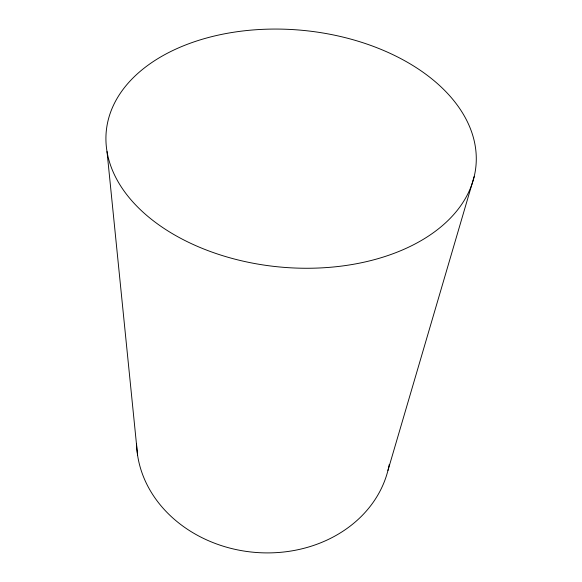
<?xml version="1.0" encoding="UTF-8"?>
<svg xmlns="http://www.w3.org/2000/svg" width="582" height="582" viewBox="0 0 582 582"><rect width="100%" height="100%" fill="white"/><g stroke="black" fill="none" stroke-linecap="round" stroke-linejoin="round"><path stroke-width="0.87" d="M387.947 470.452L474.155 176.673A185.651 118.874 5.3 0 0 223.837 33.96A185.651 118.874 5.3 0 0 175.313 235.354A185.651 118.874 5.3 0 0 474.155 176.673M107.015 151.582L137.599 455.291M389.256 464.487A127.276 108.201 5.3 0 1 255.44 552.42A127.276 108.201 5.3 0 1 136.574 444.081"/></g></svg>
